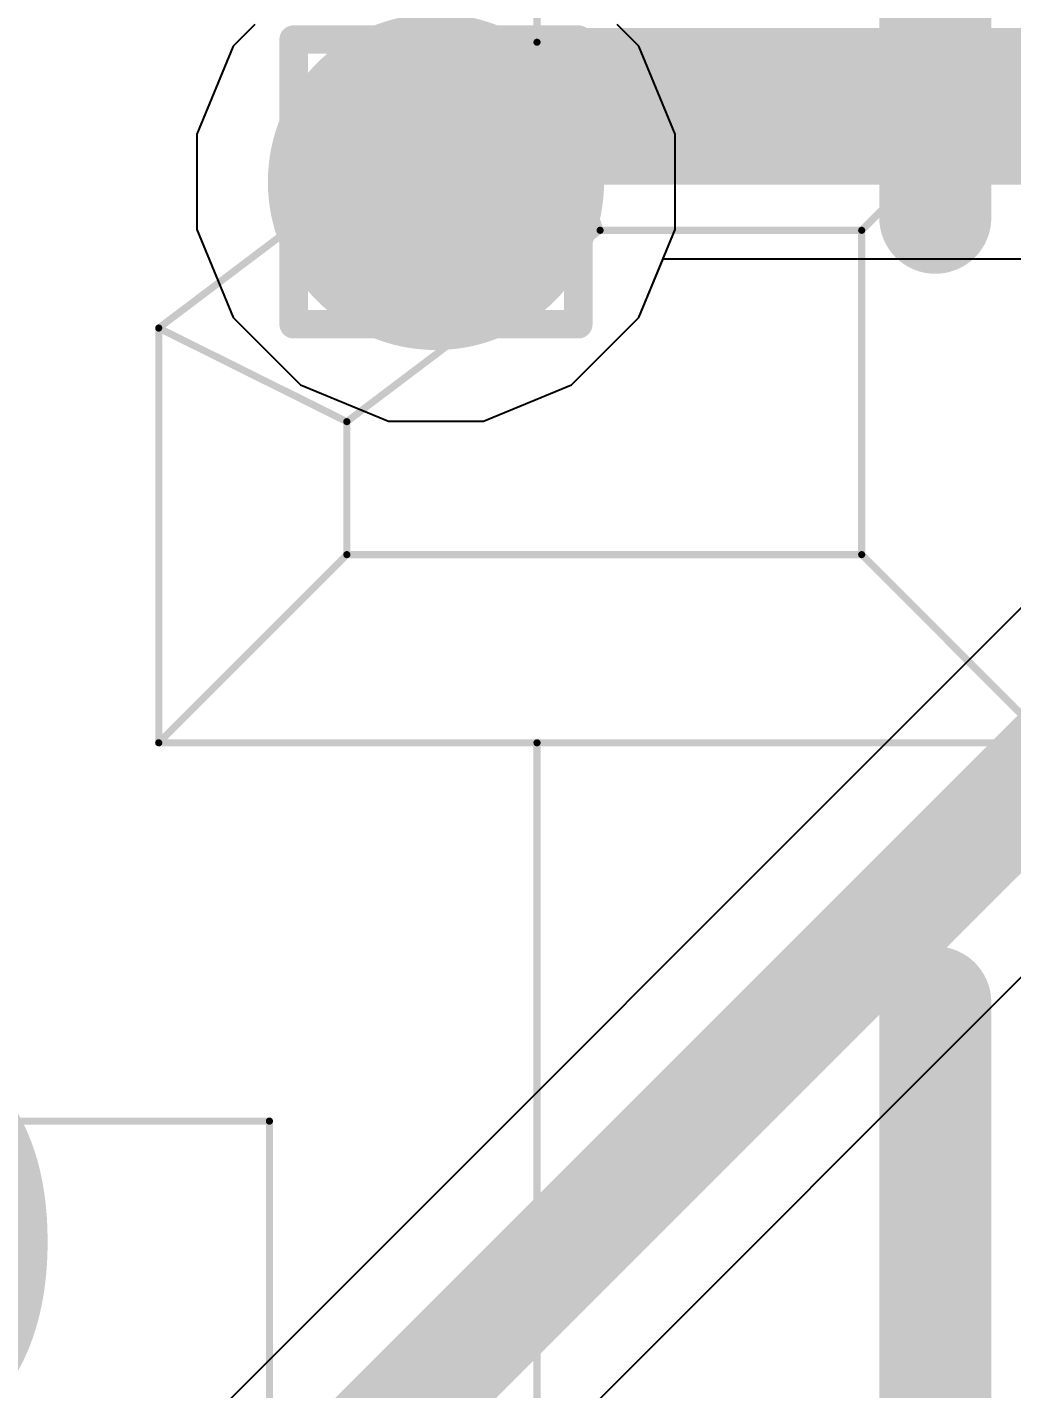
# Model space of a CAD drawing. Header units: inches. Extents: x -6 to 5433, y -4 to 5447.
# Drawn here: x 3.69 to 5.447, y 27.467 to 29.897 of the extents above; entities that cross this region are included whole.
import ezdxf

# ---------------------------------------------------------------- set-up
doc = ezdxf.new("R2010")
doc.units = ezdxf.units.IN
for name, color, linetype in [('Bottom Layer', 5, 'Continuous'), ('Bottom Overlay', 54, 'Continuous'), ('Drill Drawing', 1, 'Continuous'), ('Ground', 16, 'Continuous'), ('Mechanical 4', 56, 'Continuous'), ('Power', 76, 'Continuous'), ('Top Layer', 1, 'Continuous'), ('Top Overlay', 2, 'Continuous'), ('Via Holes', 16, 'Continuous')]:
    doc.layers.add(name, color=color, linetype=linetype)
doc.styles.add('Arial', font='', dxfattribs={"height": 0.2})
doc.styles.get('Arial').set_extended_font_data('Arial')

msp = doc.modelspace()

# ---------------------------------------------------------------- hatches: boundary and pattern name
at = {"layer": 'Bottom Layer'}
h = msp.add_hatch(color=5, dxfattribs=at)
edge = h.paths.add_edge_path()
edge.add_arc((4.4196, 29.6207), 0.3, 0, 360)
at = {"layer": 'Ground'}
h = msp.add_hatch(color=16, dxfattribs=at)
edge = h.paths.add_edge_path()
edge.add_arc((4.4196, 29.6207), 0.3, 0, 360)
at = {"layer": 'Power'}
h = msp.add_hatch(color=76, dxfattribs=at)
edge = h.paths.add_edge_path()
edge.add_arc((4.4196, 29.6207), 0.3, 0, 360)
at = {"layer": 'Top Layer'}
h = msp.add_hatch(color=1, dxfattribs=at)
edge = h.paths.add_edge_path()
edge.add_arc((4.4196, 29.6207), 0.3, 0, 360)
at = {"layer": 'Via Holes'}
h = msp.add_hatch(color=7, dxfattribs=at)
edge = h.paths.add_edge_path()
edge.add_arc((4.4196, 29.6207), 0.15, 0, 360)

# ---------------------------------------------------------------- linework, layer by layer
at = {"layer": 'Bottom Layer'}
for p, q in [((4.0963, 29.9013), (4.0576, 29.8626)), ((4.0576, 29.8626), (3.9926, 29.7057)), ((3.9926, 29.7057), (3.9926, 29.5358)), ((3.9926, 29.5358), (4.0576, 29.3789)), ((4.7816, 29.3789), (4.825, 29.4837)), ((4.825, 29.4837), (14.1753, 29.4837)), ((4.0576, 29.3789), (4.1777, 29.2588)), ((4.6615, 29.2588), (4.7816, 29.3789)), ((4.1777, 29.2588), (4.3347, 29.1937)), ((4.5045, 29.1937), (4.6615, 29.2588)), ((4.3347, 29.1937), (4.5045, 29.1937))]:
    msp.add_line(p, q, dxfattribs=at)
for points in [[(4.4196, 29.6207, 0.2794, 0.2794, 0), (4.5545, 29.7556, 0.2794, 0.2794, 0)], [(4.5545, 29.7556, 0.2794, 0.2794, 0), (14.288, 29.7556, 0.2794, 0.2794, 0)]]:
    msp.add_lwpolyline(points, format="xyseb", dxfattribs=at)
for points in [[(4.4847, 29.7556, 0.1397, 0.1397, 1), (4.6244, 29.7556, 0.1397, 0.1397, 1)], [(4.4847, 29.7556, 0.1397, 0.1397, 1), (4.6244, 29.7556, 0.1397, 0.1397, 1)], [(4.3498, 29.6207, 0.1397, 0.1397, 1), (4.4895, 29.6207, 0.1397, 0.1397, 1)]]:
    msp.add_lwpolyline(points, format="xyseb", close=True, dxfattribs=at)
at = {"layer": 'Drill Drawing'}
for points in [[(4.1656, 29.8747, 0.0508, 0.0508, 0), (4.6736, 29.8747, 0.0508, 0.0508, 0)], [(4.1656, 29.3667, 0.0508, 0.0508, 0), (4.1656, 29.8747, 0.0508, 0.0508, 0)], [(4.6736, 29.3667, 0.0508, 0.0508, 0), (4.6736, 29.8747, 0.0508, 0.0508, 0)], [(4.2672, 29.7731, 0.0508, 0.0508, 0), (4.572, 29.7731, 0.0508, 0.0508, 0)], [(4.2672, 29.4683, 0.0508, 0.0508, 0), (4.2672, 29.7731, 0.0508, 0.0508, 0)], [(4.572, 29.4683, 0.0508, 0.0508, 0), (4.572, 29.7731, 0.0508, 0.0508, 0)], [(4.2672, 29.4683, 0.0508, 0.0508, 0), (4.572, 29.4683, 0.0508, 0.0508, 0)], [(4.1656, 29.3667, 0.0508, 0.0508, 0), (4.6736, 29.3667, 0.0508, 0.0508, 0)]]:
    msp.add_lwpolyline(points, format="xyseb", dxfattribs=at)
for points in [[(4.1529, 29.8747, 0.0254, 0.0254, 1), (4.1783, 29.8747, 0.0254, 0.0254, 1)], [(4.1529, 29.8747, 0.0254, 0.0254, 1), (4.1783, 29.8747, 0.0254, 0.0254, 1)], [(4.6609, 29.8747, 0.0254, 0.0254, 1), (4.6863, 29.8747, 0.0254, 0.0254, 1)], [(4.6609, 29.8747, 0.0254, 0.0254, 1), (4.6863, 29.8747, 0.0254, 0.0254, 1)], [(4.2545, 29.7731, 0.0254, 0.0254, 1), (4.2799, 29.7731, 0.0254, 0.0254, 1)], [(4.2545, 29.7731, 0.0254, 0.0254, 1), (4.2799, 29.7731, 0.0254, 0.0254, 1)], [(4.5593, 29.7731, 0.0254, 0.0254, 1), (4.5847, 29.7731, 0.0254, 0.0254, 1)], [(4.5593, 29.7731, 0.0254, 0.0254, 1), (4.5847, 29.7731, 0.0254, 0.0254, 1)], [(4.2545, 29.4683, 0.0254, 0.0254, 1), (4.2799, 29.4683, 0.0254, 0.0254, 1)], [(4.2545, 29.4683, 0.0254, 0.0254, 1), (4.2799, 29.4683, 0.0254, 0.0254, 1)], [(4.5593, 29.4683, 0.0254, 0.0254, 1), (4.5847, 29.4683, 0.0254, 0.0254, 1)], [(4.5593, 29.4683, 0.0254, 0.0254, 1), (4.5847, 29.4683, 0.0254, 0.0254, 1)], [(4.1529, 29.3667, 0.0254, 0.0254, 1), (4.1783, 29.3667, 0.0254, 0.0254, 1)], [(4.1529, 29.3667, 0.0254, 0.0254, 1), (4.1783, 29.3667, 0.0254, 0.0254, 1)], [(4.6609, 29.3667, 0.0254, 0.0254, 1), (4.6863, 29.3667, 0.0254, 0.0254, 1)], [(4.6609, 29.3667, 0.0254, 0.0254, 1), (4.6863, 29.3667, 0.0254, 0.0254, 1)]]:
    msp.add_lwpolyline(points, format="xyseb", close=True, dxfattribs=at)
at = {"layer": 'Ground'}
for p, q in [((4.0963, 29.9013), (4.0576, 29.8626)), ((4.7816, 29.8626), (4.7429, 29.9013)), ((4.0576, 29.8626), (3.9926, 29.7057)), ((4.8466, 29.7057), (4.7816, 29.8626)), ((3.9926, 29.7057), (3.9926, 29.5358)), ((4.8466, 29.5358), (4.8466, 29.7057)), ((3.9926, 29.5358), (4.0576, 29.3789)), ((4.7816, 29.3789), (4.8466, 29.5358)), ((4.0576, 29.3789), (4.1777, 29.2588)), ((4.6615, 29.2588), (4.7816, 29.3789)), ((4.1777, 29.2588), (4.3347, 29.1937)), ((4.5045, 29.1937), (4.6615, 29.2588)), ((4.3347, 29.1937), (4.5045, 29.1937))]:
    msp.add_line(p, q, dxfattribs=at)
at = {"layer": 'Mechanical 4'}
for points in [[(4.5999, 29.8699, 0.0127, 0.0127, 0), (4.5999, 30.6699, 0.0127, 0.0127, 0)], [(3.9249, 29.3599, 0.0127, 0.0127, 0), (4.5999, 29.8699, 0.0127, 0.0127, 0)], [(4.5999, 29.8699, 0.0127, 0.0127, 0), (5.4899, 29.8699, 0.0127, 0.0127, 0)], [(4.5999, 29.8699, 0.0127, 0.0127, 0), (4.7124, 29.5343, 0.0127, 0.0127, 0)], [(5.1793, 29.5343, 0.0127, 0.0127, 0), (5.4899, 29.8449, 0.0127, 0.0127, 0)], [(4.2605, 29.1929, 0.0127, 0.0127, 0), (4.7124, 29.5343, 0.0127, 0.0127, 0)], [(4.7124, 29.5343, 0.0127, 0.0127, 0), (5.1793, 29.5343, 0.0127, 0.0127, 0)], [(5.1793, 28.9556, 0.0127, 0.0127, 0), (5.1793, 29.5343, 0.0127, 0.0127, 0)], [(3.9249, 29.3599, 0.0127, 0.0127, 0), (4.2605, 29.1929, 0.0127, 0.0127, 0)], [(3.9249, 28.6199, 0.0127, 0.0127, 0), (3.9249, 29.3599, 0.0127, 0.0127, 0)], [(4.2605, 28.9556, 0.0127, 0.0127, 0), (4.2605, 29.1929, 0.0127, 0.0127, 0)], [(3.9249, 28.6199, 0.0127, 0.0127, 0), (4.2605, 28.9556, 0.0127, 0.0127, 0)], [(4.2605, 28.9556, 0.0127, 0.0127, 0), (5.1793, 28.9556, 0.0127, 0.0127, 0)], [(5.1793, 28.9556, 0.0127, 0.0127, 0), (5.4899, 28.6449, 0.0127, 0.0127, 0)], [(3.9249, 28.6199, 0.0127, 0.0127, 0), (5.4899, 28.6199, 0.0127, 0.0127, 0)], [(4.5999, 26.9199, 0.0127, 0.0127, 0), (4.5999, 28.6199, 0.0127, 0.0127, 0)], [(3.3624, 27.9449, 0.0127, 0.0127, 0), (4.1224, 27.9449, 0.0127, 0.0127, 0)], [(4.1224, 26.4949, 0.0127, 0.0127, 0), (4.1224, 27.9449, 0.0127, 0.0127, 0)]]:
    msp.add_lwpolyline(points, format="xyseb", dxfattribs=at)
for points in [[(4.5967, 29.8699, 0.00635, 0.00635, 1), (4.6031, 29.8699, 0.00635, 0.00635, 1)], [(4.5967, 29.8699, 0.00635, 0.00635, 1), (4.6031, 29.8699, 0.00635, 0.00635, 1)], [(4.5967, 29.8699, 0.00635, 0.00635, 1), (4.6031, 29.8699, 0.00635, 0.00635, 1)], [(4.5967, 29.8699, 0.00635, 0.00635, 1), (4.6031, 29.8699, 0.00635, 0.00635, 1)], [(4.7093, 29.5343, 0.00635, 0.00635, 1), (4.7156, 29.5343, 0.00635, 0.00635, 1)], [(4.7093, 29.5343, 0.00635, 0.00635, 1), (4.7156, 29.5343, 0.00635, 0.00635, 1)], [(4.7093, 29.5343, 0.00635, 0.00635, 1), (4.7156, 29.5343, 0.00635, 0.00635, 1)], [(5.1761, 29.5343, 0.00635, 0.00635, 1), (5.1824, 29.5343, 0.00635, 0.00635, 1)], [(5.1761, 29.5343, 0.00635, 0.00635, 1), (5.1824, 29.5343, 0.00635, 0.00635, 1)], [(5.1761, 29.5343, 0.00635, 0.00635, 1), (5.1824, 29.5343, 0.00635, 0.00635, 1)], [(3.9217, 29.3599, 0.00635, 0.00635, 1), (3.9281, 29.3599, 0.00635, 0.00635, 1)], [(3.9217, 29.3599, 0.00635, 0.00635, 1), (3.9281, 29.3599, 0.00635, 0.00635, 1)], [(3.9217, 29.3599, 0.00635, 0.00635, 1), (3.9281, 29.3599, 0.00635, 0.00635, 1)], [(4.2574, 29.1929, 0.00635, 0.00635, 1), (4.2637, 29.1929, 0.00635, 0.00635, 1)], [(4.2574, 29.1929, 0.00635, 0.00635, 1), (4.2637, 29.1929, 0.00635, 0.00635, 1)], [(4.2574, 29.1929, 0.00635, 0.00635, 1), (4.2637, 29.1929, 0.00635, 0.00635, 1)], [(4.2574, 28.9556, 0.00635, 0.00635, 1), (4.2637, 28.9556, 0.00635, 0.00635, 1)], [(4.2574, 28.9556, 0.00635, 0.00635, 1), (4.2637, 28.9556, 0.00635, 0.00635, 1)], [(4.2574, 28.9556, 0.00635, 0.00635, 1), (4.2637, 28.9556, 0.00635, 0.00635, 1)], [(5.1761, 28.9556, 0.00635, 0.00635, 1), (5.1824, 28.9556, 0.00635, 0.00635, 1)], [(5.1761, 28.9556, 0.00635, 0.00635, 1), (5.1824, 28.9556, 0.00635, 0.00635, 1)], [(5.1761, 28.9556, 0.00635, 0.00635, 1), (5.1824, 28.9556, 0.00635, 0.00635, 1)], [(3.9217, 28.6199, 0.00635, 0.00635, 1), (3.9281, 28.6199, 0.00635, 0.00635, 1)], [(3.9217, 28.6199, 0.00635, 0.00635, 1), (3.9281, 28.6199, 0.00635, 0.00635, 1)], [(3.9217, 28.6199, 0.00635, 0.00635, 1), (3.9281, 28.6199, 0.00635, 0.00635, 1)], [(4.5967, 28.6199, 0.00635, 0.00635, 1), (4.6031, 28.6199, 0.00635, 0.00635, 1)], [(4.1192, 27.9449, 0.00635, 0.00635, 1), (4.1256, 27.9449, 0.00635, 0.00635, 1)], [(4.1192, 27.9449, 0.00635, 0.00635, 1), (4.1256, 27.9449, 0.00635, 0.00635, 1)]]:
    msp.add_lwpolyline(points, format="xyseb", close=True, dxfattribs=at)
at = {"layer": 'Power'}
for p, q in [((4.0963, 29.9013), (4.0576, 29.8626)), ((4.7816, 29.8626), (4.7429, 29.9013)), ((4.0576, 29.8626), (3.9926, 29.7057)), ((4.8466, 29.7057), (4.7816, 29.8626)), ((3.9926, 29.7057), (3.9926, 29.5358)), ((4.8466, 29.5358), (4.8466, 29.7057)), ((6.2693, 29.6662), (2.9542, 26.3511)), ((3.9926, 29.5358), (4.0576, 29.3789)), ((4.7816, 29.3789), (4.8466, 29.5358)), ((3.2156, 25.9532), (6.6672, 29.4048)), ((4.0576, 29.3789), (4.1777, 29.2588)), ((4.6615, 29.2588), (4.7816, 29.3789)), ((4.1777, 29.2588), (4.3347, 29.1937)), ((4.5045, 29.1937), (4.6615, 29.2588)), ((4.3347, 29.1937), (4.5045, 29.1937))]:
    msp.add_line(p, q, dxfattribs=at)
msp.add_lwpolyline([(3.0508, 26.118, 0.2032, 0.2032, 0), (6.5024, 29.5696, 0.2032, 0.2032, 0)], format="xyseb", dxfattribs=at)
at = {"layer": 'Top Layer'}
for p, q in [((4.0963, 29.9013), (4.0576, 29.8626)), ((4.0576, 29.8626), (3.9926, 29.7057)), ((3.9926, 29.7057), (3.9926, 29.5358)), ((3.9926, 29.5358), (4.0576, 29.3789)), ((4.7816, 29.3789), (4.825, 29.4837)), ((4.825, 29.4837), (14.07, 29.4837)), ((4.0576, 29.3789), (4.1777, 29.2588)), ((4.6615, 29.2588), (4.7816, 29.3789)), ((4.1777, 29.2588), (4.3347, 29.1937)), ((4.5045, 29.1937), (4.6615, 29.2588)), ((4.3347, 29.1937), (4.5045, 29.1937))]:
    msp.add_line(p, q, dxfattribs=at)
for points in [[(4.4196, 29.6207, 0.2794, 0.2794, 0), (4.5545, 29.7556, 0.2794, 0.2794, 0)], [(4.5545, 29.7556, 0.2794, 0.2794, 0), (14.07, 29.7556, 0.2794, 0.2794, 0)]]:
    msp.add_lwpolyline(points, format="xyseb", dxfattribs=at)
for points in [[(4.4847, 29.7556, 0.1397, 0.1397, 1), (4.6244, 29.7556, 0.1397, 0.1397, 1)], [(4.4847, 29.7556, 0.1397, 0.1397, 1), (4.6244, 29.7556, 0.1397, 0.1397, 1)], [(4.3498, 29.6207, 0.1397, 0.1397, 1), (4.4895, 29.6207, 0.1397, 0.1397, 1)]]:
    msp.add_lwpolyline(points, format="xyseb", close=True, dxfattribs=at)
at = {"layer": 'Top Overlay'}
for points in [[(5.3106, 29.5567, 0.2, 0.2, 0), (5.3106, 30.3177, 0.2, 0.2, 0)], [(5.3106, 25.8717, 0.2, 0.2, 0), (5.3106, 28.1567, 0.2, 0.2, 0)]]:
    msp.add_lwpolyline(points, format="xyseb", dxfattribs=at)
for points in [[(5.2606, 29.5567, 0.1, 0.1, 1), (5.3606, 29.5567, 0.1, 0.1, 1)], [(5.2606, 28.1567, 0.1, 0.1, 1), (5.3606, 28.1567, 0.1, 0.1, 1)]]:
    msp.add_lwpolyline(points, format="xyseb", close=True, dxfattribs=at)

# ---------------------------------------------------------------- texts
at = {"layer": 'Bottom Overlay', "style": 'Arial', "text_generation_flag": 2}
msp.add_text('C1', height=0.762, dxfattribs=at).set_placement((3.7807, 27.3456))

doc.saveas('drawing.dxf')
